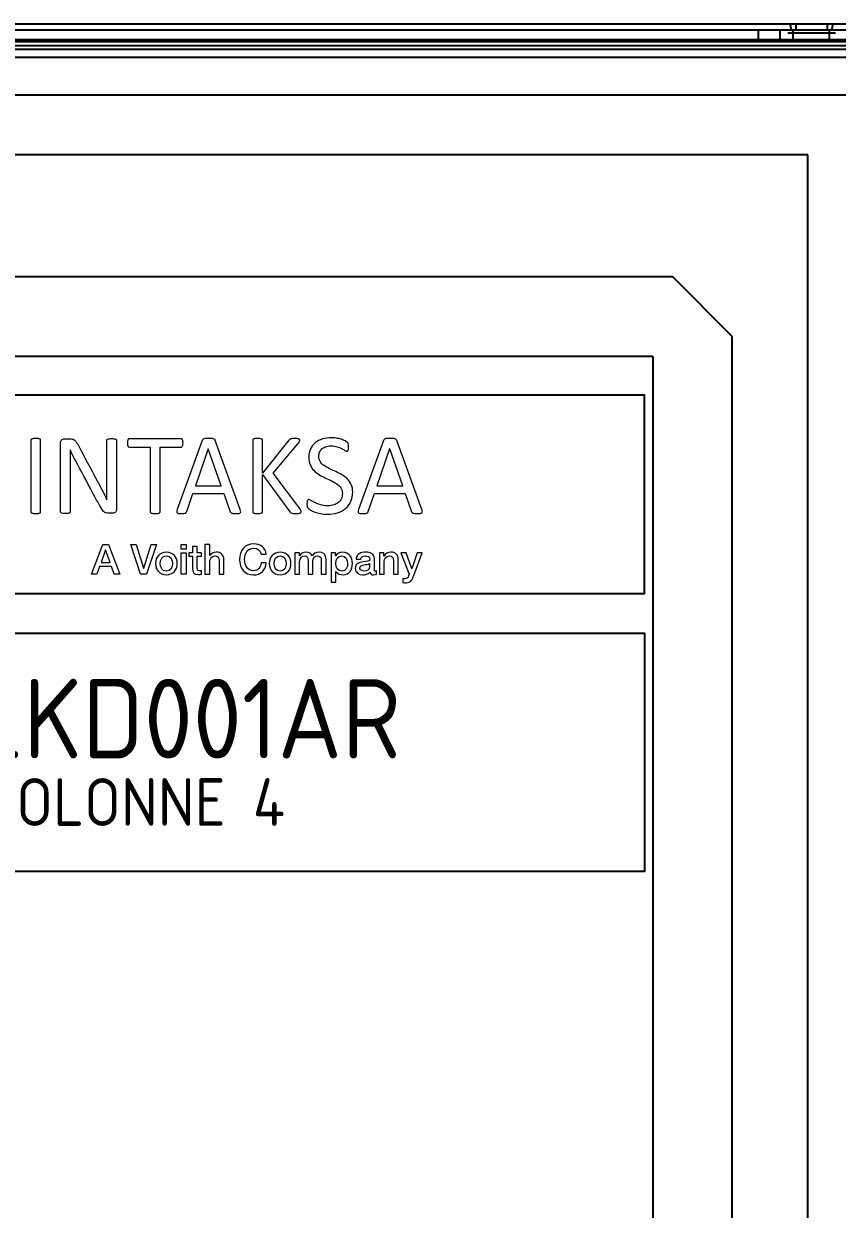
# Model space of a CAD drawing. Header units: millimetres. Extents: x 0 to 69574, y -5 to 41746.
# Drawn here: x 39774.8 to 39979.6, y 24469.5 to 24767.9 of the extents above; entities that cross this region are included whole.
import ezdxf

# ---------------------------------------------------------------- set-up
doc = ezdxf.new("R2010")
doc.units = ezdxf.units.MM
doc.set_wipeout_variables(frame=1)
doc.layers.add('! NO PLOT !', color=7, linetype='Continuous', true_color=0xff75dd, plot=False)
for name, color, linetype in [('000-PI-ORMAR', 2, 'Continuous'), ('002-PI-Kabelska kanalica', 150, 'Continuous'), ('AUT_7', 7, 'Continuous'), ('Layer 1', 7, 'Continuous')]:
    doc.layers.add(name, color=color, linetype=linetype)
doc.styles.add('PI0', font='isocpeur.ttf', dxfattribs={"width": 0.9})

# ---------------------------------------------------------------- blocks, each defined once
blk = doc.blocks.new('*U574')
at = {"layer": '002-PI-Kabelska kanalica'}
for p, q in [((-20, 791), (80, 791)), ((-20, -100), (-20, 791))]:
    blk.add_line(p, q, dxfattribs=at)
blk = doc.blocks.new('SE_krov_300mm')
at = {"layer": '000-PI-ORMAR'}
for p, q in [((-485, 6.5), (507, 6.5)), ((466.5, 0), (-466.5, 0)), ((490, 0), (466.5, 0))]:
    blk.add_line(p, q, dxfattribs=at)

msp = doc.modelspace()

# ---------------------------------------------------------------- linework, layer by layer
at = {"layer": '000-PI-ORMAR'}
for p, q in [((39621.922, 24767.904), (39989.422, 24767.904)), ((39623.422, 24766.404), (39987.922, 24766.404)), ((39959.755, 24763.404), (39959.755, 24766.404)), ((39965.231, 24763.404), (39965.231, 24766.404)), ((39968.071, 24766.404), (39967.765, 24767.904)), ((39968.071, 24766.404), (39967.765, 24767.904)), ((39968.517, 24763.404), (39968.517, 24766.404)), ((39969.172, 24767.904), (39969.172, 24766.404)), ((39977.172, 24766.404), (39977.172, 24767.904)), ((39977.672, 24763.404), (39977.672, 24766.404)), ((39978.272, 24766.404), (39978.579, 24767.904)), ((39978.272, 24766.404), (39978.579, 24767.904)), ((39621.922, 24763.904), (39989.422, 24763.904)), ((39623.672, 24763.404), (39987.672, 24763.404)), ((39979.172, 24765.554), (39967.172, 24765.554)), ((39979.172, 24765.554), (39967.172, 24765.554))]:
    msp.add_line(p, q, dxfattribs=at)

# ---------------------------------------------------------------- block references
at = {"rotation": 270}
msp.add_blockref('*U574', (39164.172, 24519.404), dxfattribs=at)

# ---------------------------------------------------------------- next in the draw order: wipeouts: each hides what was drawn before it
msp.add_wipeout([(39609.684, 24761.404), (40000.172, 24761.404), (39999.684, 22778.904), (39609.672, 22776.904)]).dxf.layer = '000-PI-ORMAR'

# ---------------------------------------------------------------- next in the draw order: linework, layer by layer
at = {"layer": '! NO PLOT !'}
for p, q in [((39982.184, 24749.904), (39629.184, 24749.904)), ((39972.184, 24734.904), (39639.184, 24734.904)), ((39972.184, 22803.404), (39972.184, 24734.904)), ((39938.184, 24704.154), (39673.184, 24704.154)), ((39953.184, 24689.154), (39938.184, 24704.154)), ((39953.184, 22849.154), (39953.184, 24689.154)), ((39933.184, 24684.154), (39678.184, 24684.154)), ((39933.184, 24684.154), (39933.184, 22854.154))]:
    msp.add_line(p, q, dxfattribs=at)
msp.add_lwpolyline([(39681.065, 24624.484), (39931.065, 24624.484), (39931.065, 24674.404), (39681.065, 24674.404)], close=True)
at = {"layer": '000-PI-ORMAR'}
for p, q in [((40001.684, 24761.404), (39609.684, 24761.404)), ((40001.684, 24761.404), (39609.684, 24761.404)), ((39621.922, 24762.404), (39989.422, 24762.404)), ((39999.684, 24759.404), (39611.684, 24759.404))]:
    msp.add_line(p, q, dxfattribs=at)
at = {"layer": 'AUT_7'}
msp.add_lwpolyline([(39681.065, 24614.484), (39931.065, 24614.484), (39931.065, 24554.484), (39681.065, 24554.484)], close=True, dxfattribs=at)
at = {"layer": 'Layer 1', "color": 8, "lineweight": 0, "true_color": 0x777777}
msp.add_lwpolyline([(39798.219, 24645.733, -0.1035306), (39798.127, 24645.248, -0.223171), (39797.469, 24644.708, -0.0624211), (39797.164, 24644.665, -0.0012931), (39796.244, 24644.665, -0.061201), (39795.59, 24644.75, -0.1130218), (39794.952, 24645.134, -0.0487154), (39794.542, 24645.61, -0.0254764), (39794.225, 24646.106, -0.0066886), (39792.184, 24649.898, -0.0023466), (39787.79, 24658.101, -0.0102917), (39786.517, 24660.661), (39786.517, 24660.072, -0.0052088), (39786.561, 24656.714, -0.0000251), (39786.561, 24645.078, -0.1260238), (39786.521, 24644.926, -0.1434189), (39786.401, 24644.793, -0.091373), (39786.177, 24644.708, -0.0469163), (39785.623, 24644.628, -0.0173475), (39785.094, 24644.624, -0.0657354), (39784.369, 24644.729, -0.1385706), (39784.154, 24644.86, -0.1341797), (39784.074, 24645.047, -0.0004176), (39784.072, 24662.354, -0.0895574), (39784.151, 24662.84, -0.1357099), (39784.388, 24663.168, -0.1623113), (39785.082, 24663.423, -0.0012781), (39786.447, 24663.422, -0.0456713), (39787.011, 24663.365, -0.1705051), (39787.89, 24662.837, -0.0361942), (39788.146, 24662.494, -0.0237687), (39788.504, 24661.883, 0.0004254), (39793.353, 24652.809, -0.0075938), (39795.768, 24648.092, -0.0040344), (39795.733, 24652.493, -0.0000156), (39795.732, 24663.01, -0.253568), (39795.891, 24663.287, -0.067602), (39796.115, 24663.386, -0.0470169), (39796.45, 24663.448, -0.0367928), (39797.426, 24663.456, -0.0403102), (39797.791, 24663.402, -0.0734576), (39798.028, 24663.309, -0.2458048), (39798.217, 24663.041, -0.0004177)], format="xyb", close=True, dxfattribs=at)
for points in [[(39821.277, 24660.938), (39821.262, 24660.938), (39818.036, 24651.606), (39824.549, 24651.606), (39821.277, 24660.938)], [(39866.945, 24660.938), (39866.93, 24660.938), (39863.707, 24651.606), (39870.216, 24651.606), (39866.945, 24660.938)], [(39794.745, 24636.795), (39796.136, 24636.795), (39799.009, 24629.334), (39797.607, 24629.334), (39796.909, 24631.308), (39793.929, 24631.308), (39793.231, 24629.334), (39791.882, 24629.334), (39794.745, 24636.795)], [(39794.285, 24632.301), (39796.563, 24632.301), (39795.445, 24635.509), (39795.415, 24635.509), (39794.285, 24632.301)], [(39801.775, 24636.795), (39803.134, 24636.795), (39805.006, 24630.891), (39805.026, 24630.891), (39806.938, 24636.795), (39808.264, 24636.795), (39805.714, 24629.334), (39804.264, 24629.334), (39801.775, 24636.795)], [(39814.489, 24636.795), (39815.68, 24636.795), (39815.68, 24635.666), (39814.489, 24635.666), (39814.489, 24636.795)], [(39814.489, 24634.734), (39815.68, 24634.734), (39815.68, 24629.333), (39814.489, 24629.333), (39814.489, 24634.734)]]:
    msp.add_lwpolyline(points, dxfattribs=at)
for points, knots in [([(39779.097, 24645.081), (39779.097, 24645.007), (39779.08, 24644.939), (39779.039, 24644.878), (39779.001, 24644.823), (39778.935, 24644.777), (39778.836, 24644.741), (39778.736, 24644.709), (39778.612, 24644.68), (39778.452, 24644.656), (39778.294, 24644.63), (39778.094, 24644.621), (39777.853, 24644.621), (39777.622, 24644.621), (39777.423, 24644.63), (39777.261, 24644.656), (39777.093, 24644.68), (39776.966, 24644.709), (39776.87, 24644.741), (39776.771, 24644.777), (39776.705, 24644.823), (39776.666, 24644.878), (39776.628, 24644.939), (39776.61, 24645.007), (39776.61, 24645.081), (39776.61, 24645.081), (39776.61, 24663.048), (39776.61, 24663.048), (39776.61, 24663.127), (39776.628, 24663.195), (39776.672, 24663.251), (39776.717, 24663.307), (39776.788, 24663.355), (39776.893, 24663.387), (39776.991, 24663.423), (39777.121, 24663.45), (39777.281, 24663.474), (39777.441, 24663.5), (39777.632, 24663.511), (39777.853, 24663.511), (39778.094, 24663.511), (39778.294, 24663.5), (39778.452, 24663.474), (39778.612, 24663.45), (39778.736, 24663.423), (39778.836, 24663.387), (39778.935, 24663.355), (39779.001, 24663.307), (39779.039, 24663.251), (39779.08, 24663.195), (39779.097, 24663.127), (39779.097, 24663.048), (39779.097, 24663.048), (39779.097, 24645.081), (39779.097, 24645.081)], [0, 0, 0, 0, 1, 1, 1, 2, 2, 2, 3, 3, 3, 4, 4, 4, 5, 5, 5, 6, 6, 6, 7, 7, 7, 8, 8, 8, 9, 9, 9, 10, 10, 10, 11, 11, 11, 12, 12, 12, 13, 13, 13, 14, 14, 14, 15, 15, 15, 16, 16, 16, 17, 17, 17, 18, 18, 18, 18]), ([(39814.928, 24662.354), (39814.928, 24662.17), (39814.918, 24662.015), (39814.898, 24661.876), (39814.877, 24661.745), (39814.849, 24661.637), (39814.803, 24661.55), (39814.761, 24661.468), (39814.707, 24661.41), (39814.646, 24661.372), (39814.585, 24661.334), (39814.512, 24661.314), (39814.433, 24661.314), (39814.433, 24661.314), (39809.173, 24661.314), (39809.173, 24661.314), (39809.173, 24661.314), (39809.173, 24645.081), (39809.173, 24645.081), (39809.173, 24645.007), (39809.15, 24644.939), (39809.114, 24644.878), (39809.072, 24644.823), (39809.005, 24644.777), (39808.909, 24644.741), (39808.812, 24644.709), (39808.683, 24644.68), (39808.525, 24644.656), (39808.365, 24644.63), (39808.165, 24644.621), (39807.926, 24644.621), (39807.692, 24644.621), (39807.496, 24644.63), (39807.331, 24644.656), (39807.169, 24644.68), (39807.039, 24644.709), (39806.943, 24644.741), (39806.846, 24644.777), (39806.778, 24644.823), (39806.74, 24644.878), (39806.702, 24644.939), (39806.682, 24645.007), (39806.682, 24645.081), (39806.682, 24645.081), (39806.682, 24661.314), (39806.682, 24661.314), (39806.682, 24661.314), (39801.417, 24661.314), (39801.417, 24661.314), (39801.338, 24661.314), (39801.272, 24661.334), (39801.208, 24661.372), (39801.145, 24661.41), (39801.094, 24661.468), (39801.056, 24661.55), (39801.015, 24661.637), (39800.985, 24661.745), (39800.965, 24661.876), (39800.937, 24662.015), (39800.924, 24662.17), (39800.924, 24662.354), (39800.924, 24662.537), (39800.937, 24662.696), (39800.965, 24662.842), (39800.985, 24662.978), (39801.015, 24663.093), (39801.056, 24663.182), (39801.094, 24663.265), (39801.145, 24663.33), (39801.208, 24663.365), (39801.272, 24663.405), (39801.338, 24663.424), (39801.417, 24663.424), (39801.417, 24663.424), (39814.433, 24663.424), (39814.433, 24663.424), (39814.512, 24663.424), (39814.585, 24663.405), (39814.646, 24663.365), (39814.707, 24663.33), (39814.761, 24663.265), (39814.803, 24663.182), (39814.849, 24663.093), (39814.877, 24662.978), (39814.898, 24662.842), (39814.918, 24662.696), (39814.928, 24662.537), (39814.928, 24662.354)], [0, 0, 0, 0, 1, 1, 1, 2, 2, 2, 3, 3, 3, 4, 4, 4, 5, 5, 5, 6, 6, 6, 7, 7, 7, 8, 8, 8, 9, 9, 9, 10, 10, 10, 11, 11, 11, 12, 12, 12, 13, 13, 13, 14, 14, 14, 15, 15, 15, 16, 16, 16, 17, 17, 17, 18, 18, 18, 19, 19, 19, 20, 20, 20, 21, 21, 21, 22, 22, 22, 23, 23, 23, 24, 24, 24, 25, 25, 25, 26, 26, 26, 27, 27, 27, 28, 28, 28, 29, 29, 29, 29]), ([(39829.333, 24645.588), (39829.412, 24645.377), (39829.451, 24645.206), (39829.458, 24645.073), (39829.463, 24644.945), (39829.425, 24644.844), (39829.349, 24644.778), (39829.273, 24644.711), (39829.146, 24644.669), (39828.965, 24644.651), (39828.785, 24644.63), (39828.549, 24644.621), (39828.249, 24644.621), (39827.952, 24644.621), (39827.713, 24644.627), (39827.533, 24644.64), (39827.355, 24644.656), (39827.22, 24644.68), (39827.127, 24644.714), (39827.038, 24644.748), (39826.969, 24644.794), (39826.928, 24644.85), (39826.882, 24644.911), (39826.842, 24644.981), (39826.804, 24645.069), (39826.804, 24645.069), (39825.196, 24649.625), (39825.196, 24649.625), (39825.196, 24649.625), (39817.414, 24649.625), (39817.414, 24649.625), (39817.414, 24649.625), (39815.88, 24645.128), (39815.88, 24645.128), (39815.852, 24645.04), (39815.815, 24644.966), (39815.766, 24644.903), (39815.72, 24644.838), (39815.646, 24644.783), (39815.556, 24644.741), (39815.464, 24644.699), (39815.332, 24644.669), (39815.167, 24644.651), (39814.997, 24644.63), (39814.778, 24644.621), (39814.506, 24644.621), (39814.23, 24644.621), (39813.998, 24644.63), (39813.821, 24644.656), (39813.643, 24644.68), (39813.516, 24644.726), (39813.445, 24644.794), (39813.371, 24644.86), (39813.335, 24644.961), (39813.343, 24645.09), (39813.348, 24645.217), (39813.391, 24645.392), (39813.465, 24645.604), (39813.465, 24645.604), (39819.743, 24662.992), (39819.743, 24662.992), (39819.781, 24663.096), (39819.832, 24663.186), (39819.896, 24663.252), (39819.959, 24663.319), (39820.051, 24663.373), (39820.17, 24663.41), (39820.292, 24663.45), (39820.447, 24663.474), (39820.632, 24663.488), (39820.823, 24663.502), (39821.061, 24663.512), (39821.349, 24663.512), (39821.658, 24663.512), (39821.912, 24663.502), (39822.116, 24663.488), (39822.319, 24663.474), (39822.482, 24663.45), (39822.608, 24663.41), (39822.735, 24663.373), (39822.829, 24663.315), (39822.898, 24663.242), (39822.966, 24663.169), (39823.02, 24663.082), (39823.055, 24662.976), (39823.055, 24662.976), (39829.333, 24645.588), (39829.333, 24645.588)], [0, 0, 0, 0, 1, 1, 1, 2, 2, 2, 3, 3, 3, 4, 4, 4, 5, 5, 5, 6, 6, 6, 7, 7, 7, 8, 8, 8, 9, 9, 9, 10, 10, 10, 11, 11, 11, 12, 12, 12, 13, 13, 13, 14, 14, 14, 15, 15, 15, 16, 16, 16, 17, 17, 17, 18, 18, 18, 19, 19, 19, 20, 20, 20, 21, 21, 21, 22, 22, 22, 23, 23, 23, 24, 24, 24, 25, 25, 25, 26, 26, 26, 27, 27, 27, 28, 28, 28, 29, 29, 29, 29]), ([(39844.668, 24645.11), (39844.668, 24645.034), (39844.651, 24644.966), (39844.621, 24644.903), (39844.584, 24644.836), (39844.519, 24644.787), (39844.422, 24644.749), (39844.326, 24644.711), (39844.196, 24644.68), (39844.034, 24644.656), (39843.868, 24644.63), (39843.655, 24644.621), (39843.393, 24644.621), (39843.059, 24644.621), (39842.784, 24644.634), (39842.571, 24644.662), (39842.357, 24644.691), (39842.2, 24644.745), (39842.093, 24644.823), (39841.989, 24644.9), (39841.9, 24644.985), (39841.832, 24645.081), (39841.832, 24645.081), (39834.947, 24654.442), (39834.947, 24654.442), (39834.947, 24654.442), (39834.947, 24645.081), (39834.947, 24645.081), (39834.947, 24645.013), (39834.927, 24644.951), (39834.891, 24644.888), (39834.85, 24644.823), (39834.782, 24644.777), (39834.687, 24644.741), (39834.59, 24644.709), (39834.464, 24644.68), (39834.304, 24644.656), (39834.144, 24644.63), (39833.943, 24644.621), (39833.702, 24644.621), (39833.473, 24644.621), (39833.275, 24644.63), (39833.11, 24644.656), (39832.945, 24644.68), (39832.816, 24644.709), (39832.717, 24644.741), (39832.623, 24644.777), (39832.556, 24644.823), (39832.516, 24644.888), (39832.478, 24644.951), (39832.46, 24645.013), (39832.46, 24645.081), (39832.46, 24645.081), (39832.46, 24663.048), (39832.46, 24663.048), (39832.46, 24663.126), (39832.478, 24663.195), (39832.516, 24663.251), (39832.556, 24663.31), (39832.623, 24663.355), (39832.717, 24663.387), (39832.816, 24663.423), (39832.945, 24663.451), (39833.11, 24663.475), (39833.275, 24663.497), (39833.473, 24663.512), (39833.702, 24663.512), (39833.943, 24663.512), (39834.144, 24663.497), (39834.304, 24663.475), (39834.464, 24663.451), (39834.59, 24663.423), (39834.687, 24663.387), (39834.782, 24663.355), (39834.85, 24663.31), (39834.891, 24663.251), (39834.927, 24663.195), (39834.947, 24663.126), (39834.947, 24663.048), (39834.947, 24663.048), (39834.947, 24654.731), (39834.947, 24654.731), (39834.947, 24654.731), (39841.573, 24663.048), (39841.573, 24663.048), (39841.631, 24663.136), (39841.697, 24663.207), (39841.775, 24663.265), (39841.852, 24663.325), (39841.949, 24663.368), (39842.058, 24663.403), (39842.167, 24663.439), (39842.302, 24663.465), (39842.461, 24663.482), (39842.621, 24663.502), (39842.827, 24663.512), (39843.079, 24663.512), (39843.328, 24663.512), (39843.531, 24663.497), (39843.686, 24663.475), (39843.838, 24663.451), (39843.963, 24663.42), (39844.054, 24663.382), (39844.145, 24663.344), (39844.207, 24663.296), (39844.242, 24663.236), (39844.275, 24663.182), (39844.29, 24663.114), (39844.29, 24663.048), (39844.29, 24662.922), (39844.26, 24662.8), (39844.199, 24662.672), (39844.136, 24662.545), (39844.016, 24662.371), (39843.843, 24662.151), (39843.843, 24662.151), (39837.636, 24654.731), (39837.636, 24654.731), (39837.636, 24654.731), (39844.318, 24645.852), (39844.318, 24645.852), (39844.486, 24645.599), (39844.584, 24645.428), (39844.621, 24645.339), (39844.651, 24645.243), (39844.668, 24645.168), (39844.668, 24645.11)], [0, 0, 0, 0, 1, 1, 1, 2, 2, 2, 3, 3, 3, 4, 4, 4, 5, 5, 5, 6, 6, 6, 7, 7, 7, 8, 8, 8, 9, 9, 9, 10, 10, 10, 11, 11, 11, 12, 12, 12, 13, 13, 13, 14, 14, 14, 15, 15, 15, 16, 16, 16, 17, 17, 17, 18, 18, 18, 19, 19, 19, 20, 20, 20, 21, 21, 21, 22, 22, 22, 23, 23, 23, 24, 24, 24, 25, 25, 25, 26, 26, 26, 27, 27, 27, 28, 28, 28, 29, 29, 29, 30, 30, 30, 31, 31, 31, 32, 32, 32, 33, 33, 33, 34, 34, 34, 35, 35, 35, 36, 36, 36, 37, 37, 37, 38, 38, 38, 39, 39, 39, 40, 40, 40, 41, 41, 41, 42, 42, 42, 42]), ([(39857.644, 24649.959), (39857.644, 24649.08), (39857.482, 24648.299), (39857.159, 24647.614), (39856.837, 24646.93), (39856.385, 24646.347), (39855.81, 24645.871), (39855.239, 24645.394), (39854.564, 24645.034), (39853.789, 24644.794), (39853.012, 24644.553), (39852.176, 24644.433), (39851.28, 24644.433), (39850.652, 24644.433), (39850.071, 24644.482), (39849.534, 24644.591), (39849.002, 24644.699), (39848.522, 24644.827), (39848.105, 24644.981), (39847.686, 24645.136), (39847.335, 24645.297), (39847.048, 24645.459), (39846.764, 24645.622), (39846.566, 24645.763), (39846.454, 24645.878), (39846.345, 24645.994), (39846.259, 24646.141), (39846.208, 24646.321), (39846.155, 24646.497), (39846.13, 24646.736), (39846.13, 24647.035), (39846.13, 24647.247), (39846.139, 24647.424), (39846.157, 24647.565), (39846.177, 24647.705), (39846.205, 24647.815), (39846.246, 24647.903), (39846.287, 24647.991), (39846.33, 24648.051), (39846.391, 24648.085), (39846.449, 24648.118), (39846.518, 24648.137), (39846.594, 24648.137), (39846.726, 24648.137), (39846.917, 24648.053), (39847.165, 24647.891), (39847.409, 24647.727), (39847.724, 24647.546), (39848.113, 24647.356), (39848.499, 24647.16), (39848.961, 24646.98), (39849.507, 24646.809), (39850.053, 24646.644), (39850.68, 24646.556), (39851.395, 24646.556), (39851.935, 24646.556), (39852.43, 24646.632), (39852.877, 24646.775), (39853.324, 24646.919), (39853.71, 24647.124), (39854.033, 24647.389), (39854.358, 24647.653), (39854.604, 24647.98), (39854.78, 24648.364), (39854.952, 24648.752), (39855.041, 24649.188), (39855.041, 24649.685), (39855.041, 24650.214), (39854.919, 24650.668), (39854.678, 24651.044), (39854.434, 24651.417), (39854.119, 24651.751), (39853.723, 24652.034), (39853.327, 24652.317), (39852.877, 24652.579), (39852.372, 24652.814), (39851.867, 24653.05), (39851.346, 24653.293), (39850.817, 24653.536), (39850.287, 24653.783), (39849.769, 24654.059), (39849.271, 24654.357), (39848.768, 24654.654), (39848.318, 24655.006), (39847.922, 24655.413), (39847.528, 24655.817), (39847.209, 24656.292), (39846.96, 24656.836), (39846.715, 24657.383), (39846.594, 24658.036), (39846.594, 24658.798), (39846.594, 24659.576), (39846.736, 24660.274), (39847.018, 24660.887), (39847.302, 24661.497), (39847.699, 24662.015), (39848.204, 24662.427), (39848.712, 24662.842), (39849.316, 24663.156), (39850.012, 24663.375), (39850.713, 24663.592), (39851.47, 24663.7), (39852.278, 24663.7), (39852.693, 24663.7), (39853.108, 24663.663), (39853.527, 24663.592), (39853.947, 24663.519), (39854.343, 24663.423), (39854.714, 24663.302), (39855.084, 24663.182), (39855.417, 24663.048), (39855.707, 24662.896), (39855.993, 24662.744), (39856.187, 24662.626), (39856.276, 24662.536), (39856.369, 24662.445), (39856.43, 24662.37), (39856.458, 24662.318), (39856.486, 24662.265), (39856.511, 24662.198), (39856.529, 24662.117), (39856.55, 24662.034), (39856.563, 24661.933), (39856.575, 24661.82), (39856.583, 24661.704), (39856.588, 24661.553), (39856.588, 24661.372), (39856.588, 24661.198), (39856.58, 24661.045), (39856.568, 24660.911), (39856.552, 24660.771), (39856.529, 24660.661), (39856.501, 24660.569), (39856.473, 24660.477), (39856.43, 24660.412), (39856.377, 24660.367), (39856.324, 24660.322), (39856.265, 24660.301), (39856.197, 24660.301), (39856.09, 24660.301), (39855.925, 24660.367), (39855.697, 24660.501), (39855.473, 24660.637), (39855.194, 24660.79), (39854.866, 24660.962), (39854.538, 24661.125), (39854.152, 24661.284), (39853.705, 24661.421), (39853.253, 24661.56), (39852.75, 24661.631), (39852.189, 24661.631), (39851.668, 24661.631), (39851.216, 24661.56), (39850.831, 24661.421), (39850.444, 24661.284), (39850.127, 24661.093), (39849.875, 24660.865), (39849.626, 24660.633), (39849.436, 24660.36), (39849.314, 24660.04), (39849.185, 24659.725), (39849.123, 24659.386), (39849.123, 24659.028), (39849.123, 24658.506), (39849.243, 24658.06), (39849.484, 24657.682), (39849.728, 24657.307), (39850.045, 24656.975), (39850.446, 24656.684), (39850.848, 24656.395), (39851.302, 24656.129), (39851.813, 24655.888), (39852.324, 24655.649), (39852.847, 24655.403), (39853.377, 24655.158), (39853.908, 24654.911), (39854.429, 24654.641), (39854.939, 24654.348), (39855.45, 24654.055), (39855.907, 24653.704), (39856.306, 24653.308), (39856.705, 24652.907), (39857.029, 24652.433), (39857.276, 24651.889), (39857.52, 24651.345), (39857.644, 24650.698), (39857.644, 24649.959)], [0, 0, 0, 0, 1, 1, 1, 2, 2, 2, 3, 3, 3, 4, 4, 4, 5, 5, 5, 6, 6, 6, 7, 7, 7, 8, 8, 8, 9, 9, 9, 10, 10, 10, 11, 11, 11, 12, 12, 12, 13, 13, 13, 14, 14, 14, 15, 15, 15, 16, 16, 16, 17, 17, 17, 18, 18, 18, 19, 19, 19, 20, 20, 20, 21, 21, 21, 22, 22, 22, 23, 23, 23, 24, 24, 24, 25, 25, 25, 26, 26, 26, 27, 27, 27, 28, 28, 28, 29, 29, 29, 30, 30, 30, 31, 31, 31, 32, 32, 32, 33, 33, 33, 34, 34, 34, 35, 35, 35, 36, 36, 36, 37, 37, 37, 38, 38, 38, 39, 39, 39, 40, 40, 40, 41, 41, 41, 42, 42, 42, 43, 43, 43, 44, 44, 44, 45, 45, 45, 46, 46, 46, 47, 47, 47, 48, 48, 48, 49, 49, 49, 50, 50, 50, 51, 51, 51, 52, 52, 52, 53, 53, 53, 54, 54, 54, 55, 55, 55, 56, 56, 56, 57, 57, 57, 58, 58, 58, 59, 59, 59, 60, 60, 60, 61, 61, 61, 62, 62, 62, 62]), ([(39875.006, 24645.588), (39875.08, 24645.377), (39875.12, 24645.206), (39875.126, 24645.073), (39875.133, 24644.945), (39875.095, 24644.844), (39875.019, 24644.778), (39874.94, 24644.711), (39874.813, 24644.669), (39874.635, 24644.651), (39874.458, 24644.63), (39874.216, 24644.621), (39873.917, 24644.621), (39873.619, 24644.621), (39873.381, 24644.627), (39873.203, 24644.64), (39873.023, 24644.656), (39872.888, 24644.68), (39872.799, 24644.714), (39872.705, 24644.748), (39872.637, 24644.794), (39872.594, 24644.85), (39872.553, 24644.911), (39872.51, 24644.981), (39872.472, 24645.069), (39872.472, 24645.069), (39870.864, 24649.625), (39870.864, 24649.625), (39870.864, 24649.625), (39863.085, 24649.625), (39863.085, 24649.625), (39863.085, 24649.625), (39861.548, 24645.128), (39861.548, 24645.128), (39861.52, 24645.04), (39861.482, 24644.966), (39861.434, 24644.903), (39861.383, 24644.838), (39861.316, 24644.783), (39861.223, 24644.741), (39861.132, 24644.699), (39861.002, 24644.669), (39860.832, 24644.651), (39860.664, 24644.63), (39860.446, 24644.621), (39860.177, 24644.621), (39859.895, 24644.621), (39859.666, 24644.63), (39859.49, 24644.656), (39859.31, 24644.68), (39859.186, 24644.726), (39859.113, 24644.794), (39859.042, 24644.86), (39859.005, 24644.961), (39859.011, 24645.09), (39859.016, 24645.217), (39859.056, 24645.392), (39859.133, 24645.604), (39859.133, 24645.604), (39865.413, 24662.992), (39865.413, 24662.992), (39865.449, 24663.096), (39865.5, 24663.186), (39865.563, 24663.252), (39865.627, 24663.319), (39865.718, 24663.373), (39865.838, 24663.41), (39865.959, 24663.45), (39866.111, 24663.474), (39866.305, 24663.488), (39866.488, 24663.502), (39866.729, 24663.512), (39867.018, 24663.512), (39867.328, 24663.512), (39867.58, 24663.502), (39867.785, 24663.488), (39867.989, 24663.474), (39868.151, 24663.45), (39868.279, 24663.41), (39868.403, 24663.373), (39868.499, 24663.315), (39868.565, 24663.242), (39868.631, 24663.169), (39868.684, 24663.082), (39868.723, 24662.976), (39868.723, 24662.976), (39875.006, 24645.588), (39875.006, 24645.588)], [0, 0, 0, 0, 1, 1, 1, 2, 2, 2, 3, 3, 3, 4, 4, 4, 5, 5, 5, 6, 6, 6, 7, 7, 7, 8, 8, 8, 9, 9, 9, 10, 10, 10, 11, 11, 11, 12, 12, 12, 13, 13, 13, 14, 14, 14, 15, 15, 15, 16, 16, 16, 17, 17, 17, 18, 18, 18, 19, 19, 19, 20, 20, 20, 21, 21, 21, 22, 22, 22, 23, 23, 23, 24, 24, 24, 25, 25, 25, 26, 26, 26, 27, 27, 27, 28, 28, 28, 29, 29, 29, 29]), ([(39808.012, 24632.04), (39808.012, 24633.691), (39809.005, 24634.88), (39810.741, 24634.88), (39812.474, 24634.88), (39813.468, 24633.691), (39813.468, 24632.04), (39813.468, 24630.379), (39812.474, 24629.186), (39810.741, 24629.186), (39809.005, 24629.186), (39808.012, 24630.379), (39808.012, 24632.04)], [0, 0, 0, 0, 1, 1, 1, 2, 2, 2, 3, 3, 3, 4, 4, 4, 4]), ([(39816.431, 24634.734), (39816.431, 24634.734), (39817.331, 24634.734), (39817.331, 24634.734), (39817.331, 24634.734), (39817.331, 24636.355), (39817.331, 24636.355), (39817.331, 24636.355), (39818.522, 24636.355), (39818.522, 24636.355), (39818.522, 24636.355), (39818.522, 24634.734), (39818.522, 24634.734), (39818.522, 24634.734), (39819.599, 24634.734), (39819.599, 24634.734), (39819.599, 24634.734), (39819.599, 24633.847), (39819.599, 24633.847), (39819.599, 24633.847), (39818.522, 24633.847), (39818.522, 24633.847), (39818.522, 24633.847), (39818.522, 24630.965), (39818.522, 24630.965), (39818.522, 24630.473), (39818.562, 24630.223), (39819.096, 24630.223), (39819.263, 24630.223), (39819.431, 24630.223), (39819.599, 24630.263), (39819.599, 24630.263), (39819.599, 24629.344), (39819.599, 24629.344), (39819.337, 24629.324), (39819.085, 24629.282), (39818.824, 24629.282), (39817.582, 24629.282), (39817.351, 24629.762), (39817.331, 24630.661), (39817.331, 24630.661), (39817.331, 24633.847), (39817.331, 24633.847), (39817.331, 24633.847), (39816.431, 24633.847), (39816.431, 24633.847), (39816.431, 24633.847), (39816.431, 24634.734), (39816.431, 24634.734)], [0, 0, 0, 0, 1, 1, 1, 2, 2, 2, 3, 3, 3, 4, 4, 4, 5, 5, 5, 6, 6, 6, 7, 7, 7, 8, 8, 8, 9, 9, 9, 10, 10, 10, 11, 11, 11, 12, 12, 12, 13, 13, 13, 14, 14, 14, 15, 15, 15, 16, 16, 16, 16]), ([(39820.455, 24636.795), (39820.455, 24636.795), (39821.646, 24636.795), (39821.646, 24636.795), (39821.646, 24636.795), (39821.646, 24634.025), (39821.646, 24634.025), (39821.646, 24634.025), (39821.666, 24634.025), (39821.666, 24634.025), (39821.958, 24634.516), (39822.575, 24634.88), (39823.286, 24634.88), (39824.457, 24634.88), (39825.199, 24634.255), (39825.199, 24633.043), (39825.199, 24633.043), (39825.199, 24629.334), (39825.199, 24629.334), (39825.199, 24629.334), (39824.007, 24629.334), (39824.007, 24629.334), (39824.007, 24629.334), (39824.007, 24632.728), (39824.007, 24632.728), (39823.985, 24633.576), (39823.652, 24633.942), (39822.951, 24633.942), (39822.156, 24633.942), (39821.646, 24633.314), (39821.646, 24632.522), (39821.646, 24632.522), (39821.646, 24629.334), (39821.646, 24629.334), (39821.646, 24629.334), (39820.455, 24629.334), (39820.455, 24629.334), (39820.455, 24629.334), (39820.455, 24636.795), (39820.455, 24636.795)], [0, 0, 0, 0, 1, 1, 1, 2, 2, 2, 3, 3, 3, 4, 4, 4, 5, 5, 5, 6, 6, 6, 7, 7, 7, 8, 8, 8, 9, 9, 9, 10, 10, 10, 11, 11, 11, 12, 12, 12, 13, 13, 13, 13]), ([(39834.558, 24634.423), (39834.34, 24635.279), (39833.786, 24635.906), (39832.699, 24635.906), (39831.099, 24635.906), (39830.43, 24634.495), (39830.43, 24633.064), (39830.43, 24631.633), (39831.099, 24630.223), (39832.699, 24630.223), (39833.857, 24630.223), (39834.494, 24631.09), (39834.601, 24632.177), (39834.601, 24632.177), (39835.876, 24632.177), (39835.876, 24632.177), (39835.769, 24630.389), (39834.506, 24629.154), (39832.699, 24629.154), (39830.464, 24629.154), (39829.125, 24630.932), (39829.125, 24633.064), (39829.125, 24635.195), (39830.464, 24636.973), (39832.699, 24636.973), (39834.38, 24636.961), (39835.708, 24636.032), (39835.863, 24634.423), (39835.863, 24634.423), (39834.558, 24634.423), (39834.558, 24634.423)], [0, 0, 0, 0, 1, 1, 1, 2, 2, 2, 3, 3, 3, 4, 4, 4, 5, 5, 5, 6, 6, 6, 7, 7, 7, 8, 8, 8, 9, 9, 9, 10, 10, 10, 10]), ([(39836.645, 24632.04), (39836.645, 24633.691), (39837.639, 24634.88), (39839.373, 24634.88), (39841.108, 24634.88), (39842.101, 24633.691), (39842.101, 24632.04), (39842.101, 24630.379), (39841.108, 24629.186), (39839.373, 24629.186), (39837.639, 24629.186), (39836.645, 24630.379), (39836.645, 24632.04)], [0, 0, 0, 0, 1, 1, 1, 2, 2, 2, 3, 3, 3, 4, 4, 4, 4]), ([(39843.091, 24634.734), (39843.091, 24634.734), (39844.222, 24634.734), (39844.222, 24634.734), (39844.222, 24634.734), (39844.222, 24633.983), (39844.222, 24633.983), (39844.222, 24633.983), (39844.252, 24633.983), (39844.252, 24633.983), (39844.608, 24634.516), (39845.058, 24634.88), (39845.913, 24634.88), (39846.571, 24634.88), (39847.188, 24634.601), (39847.43, 24633.983), (39847.826, 24634.537), (39848.339, 24634.88), (39849.12, 24634.88), (39850.258, 24634.88), (39850.929, 24634.379), (39850.929, 24633.064), (39850.929, 24633.064), (39850.929, 24629.334), (39850.929, 24629.334), (39850.929, 24629.334), (39849.738, 24629.334), (39849.738, 24629.334), (39849.738, 24629.334), (39849.738, 24632.49), (39849.738, 24632.49), (39849.738, 24633.346), (39849.685, 24633.942), (39848.755, 24633.942), (39847.95, 24633.942), (39847.607, 24633.408), (39847.607, 24632.499), (39847.607, 24632.499), (39847.607, 24629.334), (39847.607, 24629.334), (39847.607, 24629.334), (39846.413, 24629.334), (39846.413, 24629.334), (39846.413, 24629.334), (39846.413, 24632.803), (39846.413, 24632.803), (39846.413, 24633.545), (39846.185, 24633.942), (39845.464, 24633.942), (39844.847, 24633.942), (39844.282, 24633.441), (39844.282, 24632.542), (39844.282, 24632.542), (39844.282, 24629.334), (39844.282, 24629.334), (39844.282, 24629.334), (39843.091, 24629.334), (39843.091, 24629.334), (39843.091, 24629.334), (39843.091, 24634.734), (39843.091, 24634.734)], [0, 0, 0, 0, 1, 1, 1, 2, 2, 2, 3, 3, 3, 4, 4, 4, 5, 5, 5, 6, 6, 6, 7, 7, 7, 8, 8, 8, 9, 9, 9, 10, 10, 10, 11, 11, 11, 12, 12, 12, 13, 13, 13, 14, 14, 14, 15, 15, 15, 16, 16, 16, 17, 17, 17, 18, 18, 18, 19, 19, 19, 20, 20, 20, 20]), ([(39852.212, 24634.735), (39852.212, 24634.735), (39853.339, 24634.735), (39853.339, 24634.735), (39853.339, 24634.735), (39853.339, 24634.005), (39853.339, 24634.005), (39853.339, 24634.005), (39853.362, 24634.005), (39853.362, 24634.005), (39853.695, 24634.62), (39854.343, 24634.88), (39855.034, 24634.88), (39856.737, 24634.88), (39857.563, 24633.587), (39857.563, 24632.008), (39857.563, 24630.557), (39856.832, 24629.186), (39855.231, 24629.186), (39854.543, 24629.186), (39853.802, 24629.438), (39853.423, 24630.034), (39853.423, 24630.034), (39853.403, 24630.034), (39853.403, 24630.034), (39853.403, 24630.034), (39853.403, 24627.338), (39853.403, 24627.338), (39853.403, 24627.338), (39852.212, 24627.338), (39852.212, 24627.338), (39852.212, 24627.338), (39852.212, 24634.735), (39852.212, 24634.735)], [0, 0, 0, 0, 1, 1, 1, 2, 2, 2, 3, 3, 3, 4, 4, 4, 5, 5, 5, 6, 6, 6, 7, 7, 7, 8, 8, 8, 9, 9, 9, 10, 10, 10, 11, 11, 11, 11]), ([(39863.09, 24630.536), (39863.09, 24630.242), (39863.151, 24630.128), (39863.372, 24630.128), (39863.445, 24630.128), (39863.539, 24630.128), (39863.664, 24630.149), (39863.664, 24630.149), (39863.664, 24629.324), (39863.664, 24629.324), (39863.486, 24629.26), (39863.11, 24629.186), (39862.912, 24629.186), (39862.432, 24629.186), (39862.087, 24629.354), (39861.992, 24629.845), (39861.522, 24629.386), (39860.758, 24629.186), (39860.121, 24629.186), (39859.15, 24629.186), (39858.271, 24629.71), (39858.271, 24630.765), (39858.271, 24632.112), (39859.349, 24632.332), (39860.352, 24632.448), (39861.207, 24632.605), (39861.97, 24632.51), (39861.97, 24633.211), (39861.97, 24633.826), (39861.335, 24633.942), (39860.852, 24633.942), (39860.184, 24633.942), (39859.714, 24633.669), (39859.661, 24633.085), (39859.661, 24633.085), (39858.47, 24633.085), (39858.47, 24633.085), (39858.554, 24634.476), (39859.735, 24634.88), (39860.926, 24634.88), (39861.982, 24634.88), (39863.09, 24634.453), (39863.09, 24633.314), (39863.09, 24633.314), (39863.09, 24630.536), (39863.09, 24630.536)], [0, 0, 0, 0, 1, 1, 1, 2, 2, 2, 3, 3, 3, 4, 4, 4, 5, 5, 5, 6, 6, 6, 7, 7, 7, 8, 8, 8, 9, 9, 9, 10, 10, 10, 11, 11, 11, 12, 12, 12, 13, 13, 13, 14, 14, 14, 15, 15, 15, 15]), ([(39864.372, 24634.734), (39864.372, 24634.734), (39865.503, 24634.734), (39865.503, 24634.734), (39865.503, 24634.734), (39865.503, 24633.942), (39865.503, 24633.942), (39865.503, 24633.942), (39865.523, 24633.921), (39865.523, 24633.921), (39865.878, 24634.516), (39866.496, 24634.88), (39867.204, 24634.88), (39868.375, 24634.88), (39869.116, 24634.255), (39869.116, 24633.043), (39869.116, 24633.043), (39869.116, 24629.334), (39869.116, 24629.334), (39869.116, 24629.334), (39867.925, 24629.334), (39867.925, 24629.334), (39867.925, 24629.334), (39867.925, 24632.729), (39867.925, 24632.729), (39867.905, 24633.576), (39867.569, 24633.942), (39866.869, 24633.942), (39866.076, 24633.942), (39865.563, 24633.314), (39865.563, 24632.522), (39865.563, 24632.522), (39865.563, 24629.334), (39865.563, 24629.334), (39865.563, 24629.334), (39864.372, 24629.334), (39864.372, 24629.334), (39864.372, 24629.334), (39864.372, 24634.734), (39864.372, 24634.734)], [0, 0, 0, 0, 1, 1, 1, 2, 2, 2, 3, 3, 3, 4, 4, 4, 5, 5, 5, 6, 6, 6, 7, 7, 7, 8, 8, 8, 9, 9, 9, 10, 10, 10, 11, 11, 11, 12, 12, 12, 13, 13, 13, 13]), ([(39869.774, 24634.734), (39869.774, 24634.734), (39871.08, 24634.734), (39871.08, 24634.734), (39871.08, 24634.734), (39872.489, 24630.703), (39872.489, 24630.703), (39872.489, 24630.703), (39872.512, 24630.703), (39872.512, 24630.703), (39872.512, 24630.703), (39873.879, 24634.734), (39873.879, 24634.734), (39873.879, 24634.734), (39875.123, 24634.734), (39875.123, 24634.734), (39875.123, 24634.734), (39873.023, 24629.04), (39873.023, 24629.04), (39872.637, 24628.069), (39872.355, 24627.191), (39871.11, 24627.191), (39870.828, 24627.191), (39870.556, 24627.213), (39870.285, 24627.255), (39870.285, 24627.255), (39870.285, 24628.257), (39870.285, 24628.257), (39870.473, 24628.227), (39870.66, 24628.184), (39870.849, 24628.184), (39871.403, 24628.184), (39871.54, 24628.477), (39871.684, 24628.937), (39871.684, 24628.937), (39871.822, 24629.354), (39871.822, 24629.354), (39871.822, 24629.354), (39869.774, 24634.734), (39869.774, 24634.734)], [0, 0, 0, 0, 1, 1, 1, 2, 2, 2, 3, 3, 3, 4, 4, 4, 5, 5, 5, 6, 6, 6, 7, 7, 7, 8, 8, 8, 9, 9, 9, 10, 10, 10, 11, 11, 11, 12, 12, 12, 13, 13, 13, 13]), ([(39812.274, 24632.04), (39812.274, 24632.969), (39811.807, 24633.942), (39810.741, 24633.942), (39809.673, 24633.942), (39809.203, 24632.969), (39809.203, 24632.04), (39809.203, 24631.099), (39809.673, 24630.128), (39810.741, 24630.128), (39811.807, 24630.128), (39812.274, 24631.099), (39812.274, 24632.04)], [0, 0, 0, 0, 1, 1, 1, 2, 2, 2, 3, 3, 3, 4, 4, 4, 4]), ([(39840.91, 24632.04), (39840.91, 24632.969), (39840.44, 24633.942), (39839.373, 24633.942), (39838.309, 24633.942), (39837.837, 24632.969), (39837.837, 24632.04), (39837.837, 24631.099), (39838.309, 24630.128), (39839.373, 24630.128), (39840.44, 24630.128), (39840.91, 24631.099), (39840.91, 24632.04)], [0, 0, 0, 0, 1, 1, 1, 2, 2, 2, 3, 3, 3, 4, 4, 4, 4]), ([(39854.876, 24633.942), (39853.873, 24633.942), (39853.362, 24633.179), (39853.362, 24632.029), (39853.362, 24630.942), (39853.916, 24630.128), (39854.876, 24630.128), (39855.963, 24630.128), (39856.369, 24631.091), (39856.369, 24632.029), (39856.369, 24633.01), (39855.859, 24633.942), (39854.876, 24633.942)], [0, 0, 0, 0, 1, 1, 1, 2, 2, 2, 3, 3, 3, 4, 4, 4, 4]), ([(39861.898, 24632.04), (39861.533, 24631.8), (39860.956, 24631.809), (39860.435, 24631.716), (39859.923, 24631.633), (39859.462, 24631.444), (39859.462, 24630.817), (39859.462, 24630.285), (39860.143, 24630.128), (39860.56, 24630.128), (39861.083, 24630.128), (39861.898, 24630.399), (39861.898, 24631.151), (39861.898, 24631.151), (39861.898, 24632.04), (39861.898, 24632.04)], [0, 0, 0, 0, 1, 1, 1, 2, 2, 2, 3, 3, 3, 4, 4, 4, 5, 5, 5, 5])]:
    msp.add_open_spline(points, degree=3, knots=knots, dxfattribs=at)

# ---------------------------------------------------------------- next in the draw order: block references
msp.add_blockref('SE_krov_300mm', (39498.672, 24761.404))

# ---------------------------------------------------------------- next in the draw order: texts
at = {"layer": 'AUT_7', "linetype": 'Continuous', "insert": (39802.895, 24584.484), "char_height": 20, "width": 243.65946, "attachment_point": 5, "line_spacing_factor": 0.75, "style": 'PI0'}
msp.add_mtext('{\\fISOCPEUR|b0|i0|c238|p34;=4LKD001AR}\\P{\\fISOCPEUR|b0|i0|c238|p34;\\H0.6x;\\C7;COLONNE 4}', dxfattribs=at)

doc.saveas('drawing.dxf')
